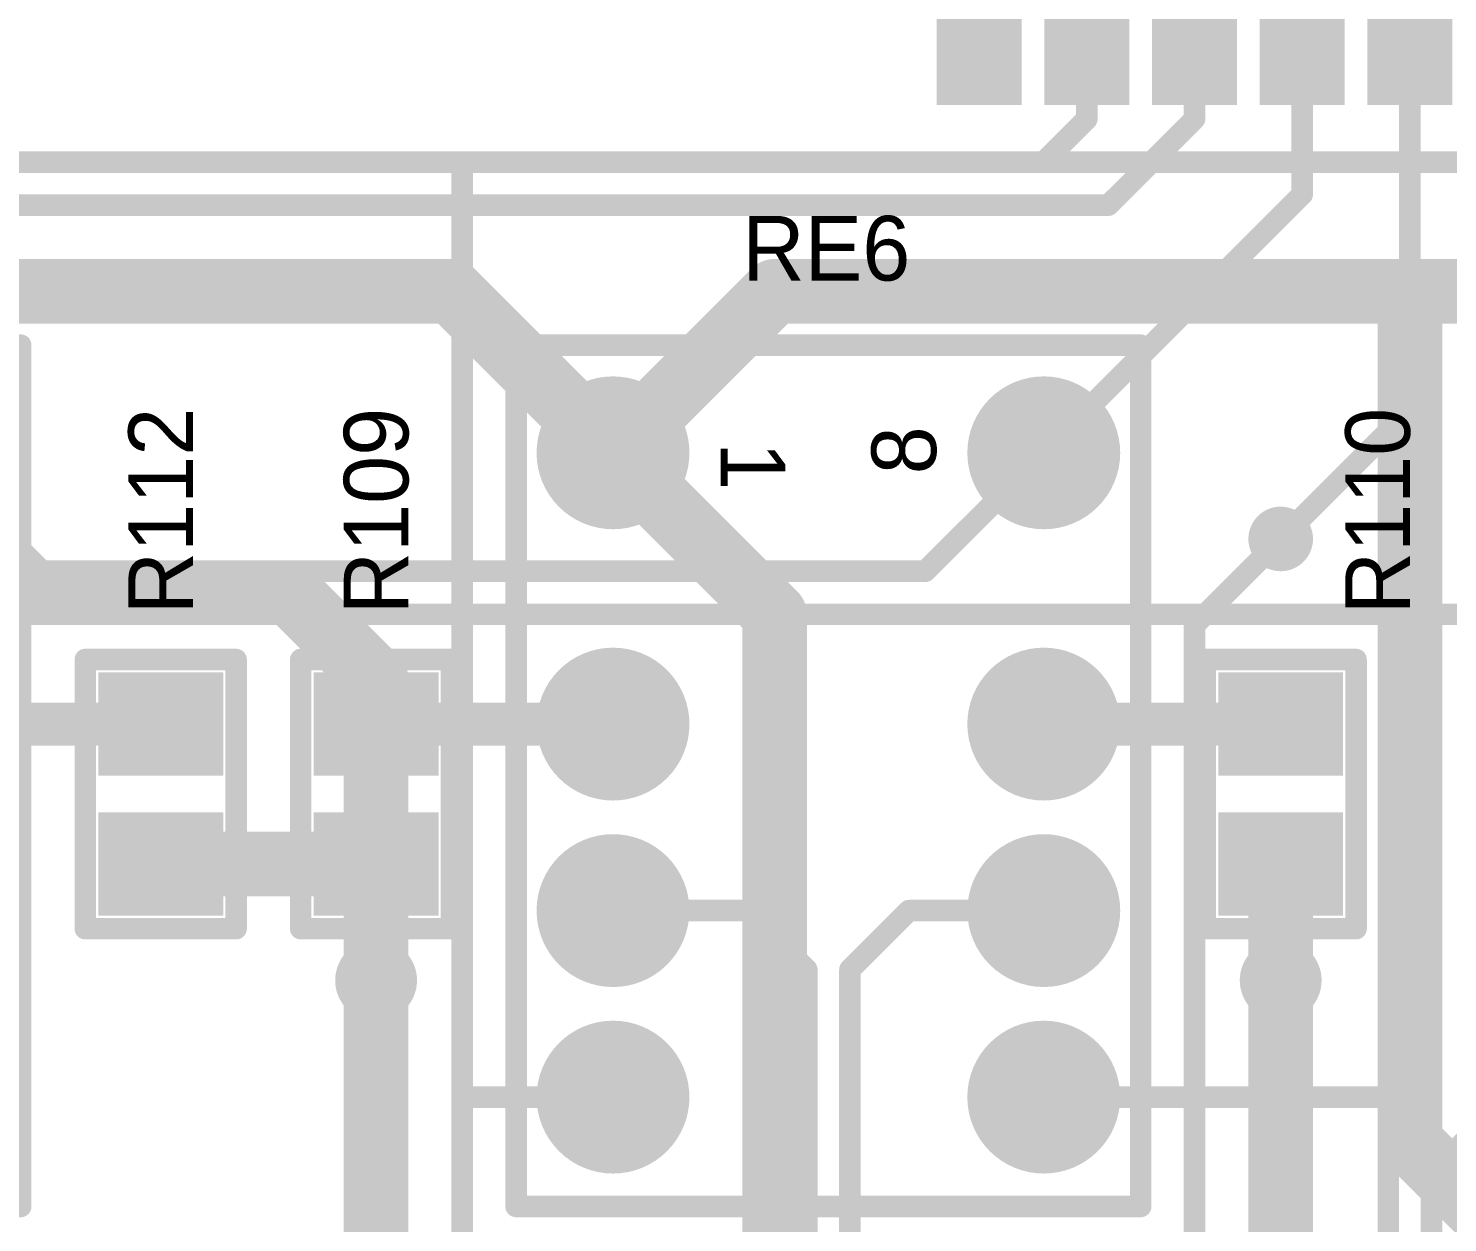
# Model space of a CAD drawing. Extents: x 1012 to 1122, y 1012 to 1122.
# Drawn here: x 1050.51 to 1067.24, y 1041.08 to 1055.17 of the extents above; entities that cross this region are included whole.
import ezdxf

# ---------------------------------------------------------------- set-up
doc = ezdxf.new("R2010")
doc.units = 0
doc.layers.get('0').update_dxf_attribs({"linetype": 'CONTINUOUS'})
for name, color, linetype in [('BOTTOMLAYER', 5, 'CONTINUOUS'), ('BOTTOMSOLDER', 6, 'CONTINUOUS'), ('MULTILAYER', 9, 'CONTINUOUS'), ('TOPLAYER', 1, 'CONTINUOUS'), ('TOPOVERLAY', 2, 'CONTINUOUS'), ('TOPPASTE', 8, 'CONTINUOUS'), ('TOPSOLDER', 216, 'CONTINUOUS')]:
    doc.layers.add(name, color=color, linetype=linetype)

# ---------------------------------------------------------------- blocks, each defined once
blk = doc.blocks.new('DSO18_8')
at = {"layer": 'TOPLAYER'}
for points in [[(0.3999992, 10.4000046), (-0.3999992, 10.4000046), (0.3999992, 7.6000102), (-0.3999992, 7.6000102)], [(1.6699992, 10.4000046), (0.8700007999999999, 10.4000046), (1.6699992, 7.6000102), (0.8700007999999999, 7.6000102)], [(2.9399992, 10.4000046), (2.1400008, 10.4000046), (2.9399992, 7.6000102), (2.1400008, 7.6000102)], [(4.209999199999999, 10.4000046), (3.4100008, 10.4000046), (4.209999199999999, 7.6000102), (3.4100008, 7.6000102)], [(5.4799992, 10.4000046), (4.680000799999999, 10.4000046), (5.4799992, 7.6000102), (4.680000799999999, 7.6000102)], [(6.7499992, 10.4000046), (5.9500008, 10.4000046), (6.7499992, 7.6000102), (5.9500008, 7.6000102)], [(8.019999199999999, 10.4000046), (7.220000799999999, 10.4000046), (8.019999199999999, 7.6000102), (7.220000799999999, 7.6000102)], [(9.289999199999999, 10.4000046), (8.490000799999999, 10.4000046), (9.289999199999999, 7.6000102), (8.490000799999999, 7.6000102)], [(10.5599992, 10.4000046), (9.7600008, 10.4000046), (10.5599992, 7.6000102), (9.7600008, 7.6000102)], [(-0.3999992, -1.3999972), (0.3999992, -1.3999972), (-0.3999992, 1.3999972), (0.3999992, 1.3999972)], [(0.8700007999999999, -1.3999972), (1.6699992, -1.3999972), (0.8700007999999999, 1.3999972), (1.6699992, 1.3999972)], [(2.1400008, -1.3999972), (2.9399992, -1.3999972), (2.1400008, 1.3999972), (2.9399992, 1.3999972)], [(3.4100008, -1.3999972), (4.209999199999999, -1.3999972), (3.4100008, 1.3999972), (4.209999199999999, 1.3999972)], [(4.680000799999999, -1.3999972), (5.4799992, -1.3999972), (4.680000799999999, 1.3999972), (5.4799992, 1.3999972)], [(5.9500008, -1.3999972), (6.7499992, -1.3999972), (5.9500008, 1.3999972), (6.7499992, 1.3999972)], [(7.220000799999999, -1.3999972), (8.019999199999999, -1.3999972), (7.220000799999999, 1.3999972), (8.019999199999999, 1.3999972)], [(8.490000799999999, -1.3999972), (9.289999199999999, -1.3999972), (8.490000799999999, 1.3999972), (9.289999199999999, 1.3999972)], [(9.7600008, -1.3999972), (10.5599992, -1.3999972), (9.7600008, 1.3999972), (10.5599992, 1.3999972)]]:
    blk.add_solid(points, dxfattribs=at)
at = {"layer": 'TOPOVERLAY', "const_width": 0.254}
for points in [[(11.43, 7.492999999999999), (-1.27, 7.492999999999999)], [(-1.27, 7.492999999999999), (-1.27, 1.524)], [(11.43, 7.492999999999999), (11.43, 1.524)], [(11.43, 1.524), (-1.27, 1.524)]]:
    blk.add_lwpolyline(points, dxfattribs=at)
at = {"layer": 'TOPOVERLAY'}
for points, const_width in [([(-1.3335, 7.492999999999999, 1), (-1.2065, 7.492999999999999, 1)], 0.127), ([(-1.3335, 7.492999999999999, 1), (-1.2065, 7.492999999999999, 1)], 0.127), ([(11.3665, 7.492999999999999, 1), (11.4935, 7.492999999999999, 1)], 0.127), ([(11.3665, 7.492999999999999, 1), (11.4935, 7.492999999999999, 1)], 0.127), ([(0.635, 2.54, 1), (-0.635, 2.54, 1)], 0.254), ([(-0.6985, 2.54, 1), (-0.5715, 2.54, 1)], 0.127), ([(0.5715, 2.54, 1), (0.6985, 2.54, 1)], 0.127), ([(-1.3335, 1.524, 1), (-1.2065, 1.524, 1)], 0.127), ([(-1.3335, 1.524, 1), (-1.2065, 1.524, 1)], 0.127), ([(11.3665, 1.524, 1), (11.4935, 1.524, 1)], 0.127), ([(11.3665, 1.524, 1), (11.4935, 1.524, 1)], 0.127)]:
    blk.add_lwpolyline(points, format="xyb", close=True, dxfattribs=dict(at, const_width=const_width))
at = {"layer": 'TOPPASTE'}
for points in [[(0.3999992, 10.4000046), (-0.3999992, 10.4000046), (0.3999992, 7.6000102), (-0.3999992, 7.6000102)], [(1.6699992, 10.4000046), (0.8700007999999999, 10.4000046), (1.6699992, 7.6000102), (0.8700007999999999, 7.6000102)], [(2.9399992, 10.4000046), (2.1400008, 10.4000046), (2.9399992, 7.6000102), (2.1400008, 7.6000102)], [(4.209999199999999, 10.4000046), (3.4100008, 10.4000046), (4.209999199999999, 7.6000102), (3.4100008, 7.6000102)], [(5.4799992, 10.4000046), (4.680000799999999, 10.4000046), (5.4799992, 7.6000102), (4.680000799999999, 7.6000102)], [(6.7499992, 10.4000046), (5.9500008, 10.4000046), (6.7499992, 7.6000102), (5.9500008, 7.6000102)], [(8.019999199999999, 10.4000046), (7.220000799999999, 10.4000046), (8.019999199999999, 7.6000102), (7.220000799999999, 7.6000102)], [(9.289999199999999, 10.4000046), (8.490000799999999, 10.4000046), (9.289999199999999, 7.6000102), (8.490000799999999, 7.6000102)], [(10.5599992, 10.4000046), (9.7600008, 10.4000046), (10.5599992, 7.6000102), (9.7600008, 7.6000102)], [(-0.3999992, -1.3999972), (0.3999992, -1.3999972), (-0.3999992, 1.3999972), (0.3999992, 1.3999972)], [(0.8700007999999999, -1.3999972), (1.6699992, -1.3999972), (0.8700007999999999, 1.3999972), (1.6699992, 1.3999972)], [(2.1400008, -1.3999972), (2.9399992, -1.3999972), (2.1400008, 1.3999972), (2.9399992, 1.3999972)], [(3.4100008, -1.3999972), (4.209999199999999, -1.3999972), (3.4100008, 1.3999972), (4.209999199999999, 1.3999972)], [(4.680000799999999, -1.3999972), (5.4799992, -1.3999972), (4.680000799999999, 1.3999972), (5.4799992, 1.3999972)], [(5.9500008, -1.3999972), (6.7499992, -1.3999972), (5.9500008, 1.3999972), (6.7499992, 1.3999972)], [(7.220000799999999, -1.3999972), (8.019999199999999, -1.3999972), (7.220000799999999, 1.3999972), (8.019999199999999, 1.3999972)], [(8.490000799999999, -1.3999972), (9.289999199999999, -1.3999972), (8.490000799999999, 1.3999972), (9.289999199999999, 1.3999972)], [(9.7600008, -1.3999972), (10.5599992, -1.3999972), (9.7600008, 1.3999972), (10.5599992, 1.3999972)]]:
    blk.add_solid(points, dxfattribs=at)
at = {"layer": 'TOPSOLDER'}
for points in [[(0.5015992, 10.5016046), (-0.5015992, 10.5016046), (0.5015992, 7.498410199999999), (-0.5015992, 7.498410199999999)], [(1.7715992, 10.5016046), (0.7684008, 10.5016046), (1.7715992, 7.498410199999999), (0.7684008, 7.498410199999999)], [(3.0415992, 10.5016046), (2.0384008, 10.5016046), (3.0415992, 7.498410199999999), (2.0384008, 7.498410199999999)], [(4.3115992, 10.5016046), (3.3084008, 10.5016046), (4.3115992, 7.498410199999999), (3.3084008, 7.498410199999999)], [(5.581599199999999, 10.5016046), (4.5784008, 10.5016046), (5.581599199999999, 7.498410199999999), (4.5784008, 7.498410199999999)], [(6.8515992, 10.5016046), (5.848400799999999, 10.5016046), (6.8515992, 7.498410199999999), (5.848400799999999, 7.498410199999999)], [(8.1215992, 10.5016046), (7.1184008, 10.5016046), (8.1215992, 7.498410199999999), (7.1184008, 7.498410199999999)], [(9.3915992, 10.5016046), (8.3884008, 10.5016046), (9.3915992, 7.498410199999999), (8.3884008, 7.498410199999999)], [(10.6615992, 10.5016046), (9.658400799999999, 10.5016046), (10.6615992, 7.498410199999999), (9.658400799999999, 7.498410199999999)], [(-0.5015992, -1.5015972), (0.5015992, -1.5015972), (-0.5015992, 1.5015972), (0.5015992, 1.5015972)], [(0.7684008, -1.5015972), (1.7715992, -1.5015972), (0.7684008, 1.5015972), (1.7715992, 1.5015972)], [(2.0384008, -1.5015972), (3.0415992, -1.5015972), (2.0384008, 1.5015972), (3.0415992, 1.5015972)], [(3.3084008, -1.5015972), (4.3115992, -1.5015972), (3.3084008, 1.5015972), (4.3115992, 1.5015972)], [(4.5784008, -1.5015972), (5.581599199999999, -1.5015972), (4.5784008, 1.5015972), (5.581599199999999, 1.5015972)], [(5.848400799999999, -1.5015972), (6.8515992, -1.5015972), (5.848400799999999, 1.5015972), (6.8515992, 1.5015972)], [(7.1184008, -1.5015972), (8.1215992, -1.5015972), (7.1184008, 1.5015972), (8.1215992, 1.5015972)], [(8.3884008, -1.5015972), (9.3915992, -1.5015972), (8.3884008, 1.5015972), (9.3915992, 1.5015972)], [(9.658400799999999, -1.5015972), (10.6615992, -1.5015972), (9.658400799999999, 1.5015972), (10.6615992, 1.5015972)]]:
    blk.add_solid(points, dxfattribs=at)
blk = doc.blocks.new('G6K_224')
at = {"layer": 'BOTTOMLAYER', "const_width": 0.7999984}
for points in [[(-0.3999992, 5.08, 1), (0.3999992, 5.08, 1)], [(2.7999944, 5.08, 1), (3.5999928, 5.08, 1)], [(4.999989999999999, 5.08, 1), (5.799988399999999, 5.08, 1)], [(7.1999856, 5.08, 1), (7.999984, 5.08, 1)], [(-0.3999992, 0, 1), (0.3999992, 0, 1)], [(2.7999944, 0, 1), (3.5999928, 0, 1)], [(4.999989999999999, 0, 1), (5.799988399999999, 0, 1)], [(7.1999856, 0, 1), (7.999984, 0, 1)]]:
    blk.add_lwpolyline(points, format="xyb", close=True, dxfattribs=at)
at = {"layer": 'BOTTOMSOLDER', "const_width": 0.9015983999999999}
for points in [[(-0.4507992, 5.08, 1), (0.4507992, 5.08, 1)], [(2.7491944, 5.08, 1), (3.6507928, 5.08, 1)], [(4.94919, 5.08, 1), (5.8507884, 5.08, 1)], [(7.1491856, 5.08, 1), (8.050784, 5.08, 1)], [(-0.4507992, 0, 1), (0.4507992, 0, 1)], [(2.7491944, 0, 1), (3.6507928, 0, 1)], [(4.94919, 0, 1), (5.8507884, 0, 1)], [(7.1491856, 0, 1), (8.050784, 0, 1)]]:
    blk.add_lwpolyline(points, format="xyb", close=True, dxfattribs=at)
at = {"layer": 'MULTILAYER', "const_width": 0.7999984}
for points in [[(-0.3999992, 5.08, 1), (0.3999992, 5.08, 1)], [(2.7999944, 5.08, 1), (3.5999928, 5.08, 1)], [(4.999989999999999, 5.08, 1), (5.799988399999999, 5.08, 1)], [(7.1999856, 5.08, 1), (7.999984, 5.08, 1)], [(-0.3999992, 0, 1), (0.3999992, 0, 1)], [(2.7999944, 0, 1), (3.5999928, 0, 1)], [(4.999989999999999, 0, 1), (5.799988399999999, 0, 1)], [(7.1999856, 0, 1), (7.999984, 0, 1)]]:
    blk.add_lwpolyline(points, format="xyb", close=True, dxfattribs=at)
at = {"layer": 'TOPLAYER', "const_width": 0.7999984}
for points in [[(-0.3999992, 5.08, 1), (0.3999992, 5.08, 1)], [(2.7999944, 5.08, 1), (3.5999928, 5.08, 1)], [(4.999989999999999, 5.08, 1), (5.799988399999999, 5.08, 1)], [(7.1999856, 5.08, 1), (7.999984, 5.08, 1)], [(-0.3999992, 0, 1), (0.3999992, 0, 1)], [(2.7999944, 0, 1), (3.5999928, 0, 1)], [(4.999989999999999, 0, 1), (5.799988399999999, 0, 1)], [(7.1999856, 0, 1), (7.999984, 0, 1)]]:
    blk.add_lwpolyline(points, format="xyb", close=True, dxfattribs=at)
at = {"layer": 'TOPOVERLAY', "const_width": 0.254}
for points in [[(-1.27, -1.143), (-1.27, 6.223)], [(8.889999999999999, 6.223), (-1.27, 6.223)], [(8.889999999999999, -1.143), (8.889999999999999, 6.223)], [(8.889999999999999, -1.143), (-1.27, -1.143)]]:
    blk.add_lwpolyline(points, dxfattribs=at)
at = {"layer": 'TOPOVERLAY', "const_width": 0.127}
for points in [[(-1.3335, 6.223, 1), (-1.2065, 6.223, 1)], [(-1.3335, 6.223, 1), (-1.2065, 6.223, 1)], [(8.8265, 6.223, 1), (8.9535, 6.223, 1)], [(8.8265, 6.223, 1), (8.9535, 6.223, 1)], [(-1.3335, -1.143, 1), (-1.2065, -1.143, 1)], [(-1.3335, -1.143, 1), (-1.2065, -1.143, 1)], [(8.8265, -1.143, 1), (8.9535, -1.143, 1)], [(8.8265, -1.143, 1), (8.9535, -1.143, 1)]]:
    blk.add_lwpolyline(points, format="xyb", close=True, dxfattribs=at)
at = {"layer": 'TOPSOLDER', "const_width": 0.9015983999999999}
for points in [[(-0.4507992, 5.08, 1), (0.4507992, 5.08, 1)], [(2.7491944, 5.08, 1), (3.6507928, 5.08, 1)], [(4.94919, 5.08, 1), (5.8507884, 5.08, 1)], [(7.1491856, 5.08, 1), (8.050784, 5.08, 1)], [(-0.4507992, 0, 1), (0.4507992, 0, 1)], [(2.7491944, 0, 1), (3.6507928, 0, 1)], [(4.94919, 0, 1), (5.8507884, 0, 1)], [(7.1491856, 0, 1), (8.050784, 0, 1)]]:
    blk.add_lwpolyline(points, format="xyb", close=True, dxfattribs=at)
at = {"layer": 'TOPOVERLAY'}
blk.add_text('8', height=0.762, rotation=-179.9999999999147, dxfattribs=at).set_placement((0.254, 3.81))
blk.add_text('1', height=0.762, dxfattribs=at).set_placement((-0.127, 1.27))
blk = doc.blocks.new('G6K_225')
at = {"layer": 'BOTTOMLAYER', "const_width": 0.7999984}
for points in [[(-0.3999992, 5.08, 1), (0.3999992, 5.08, 1)], [(2.7999944, 5.08, 1), (3.5999928, 5.08, 1)], [(4.999989999999999, 5.08, 1), (5.799988399999999, 5.08, 1)], [(7.1999856, 5.08, 1), (7.999984, 5.08, 1)], [(-0.3999992, 0, 1), (0.3999992, 0, 1)], [(2.7999944, 0, 1), (3.5999928, 0, 1)], [(4.999989999999999, 0, 1), (5.799988399999999, 0, 1)], [(7.1999856, 0, 1), (7.999984, 0, 1)]]:
    blk.add_lwpolyline(points, format="xyb", close=True, dxfattribs=at)
at = {"layer": 'BOTTOMSOLDER', "const_width": 0.9015983999999999}
for points in [[(-0.4507992, 5.08, 1), (0.4507992, 5.08, 1)], [(2.7491944, 5.08, 1), (3.6507928, 5.08, 1)], [(4.94919, 5.08, 1), (5.8507884, 5.08, 1)], [(7.1491856, 5.08, 1), (8.050784, 5.08, 1)], [(-0.4507992, 0, 1), (0.4507992, 0, 1)], [(2.7491944, 0, 1), (3.6507928, 0, 1)], [(4.94919, 0, 1), (5.8507884, 0, 1)], [(7.1491856, 0, 1), (8.050784, 0, 1)]]:
    blk.add_lwpolyline(points, format="xyb", close=True, dxfattribs=at)
at = {"layer": 'MULTILAYER', "const_width": 0.7999984}
for points in [[(-0.3999992, 5.08, 1), (0.3999992, 5.08, 1)], [(2.7999944, 5.08, 1), (3.5999928, 5.08, 1)], [(4.999989999999999, 5.08, 1), (5.799988399999999, 5.08, 1)], [(7.1999856, 5.08, 1), (7.999984, 5.08, 1)], [(-0.3999992, 0, 1), (0.3999992, 0, 1)], [(2.7999944, 0, 1), (3.5999928, 0, 1)], [(4.999989999999999, 0, 1), (5.799988399999999, 0, 1)], [(7.1999856, 0, 1), (7.999984, 0, 1)]]:
    blk.add_lwpolyline(points, format="xyb", close=True, dxfattribs=at)
at = {"layer": 'TOPLAYER', "const_width": 0.7999984}
for points in [[(-0.3999992, 5.08, 1), (0.3999992, 5.08, 1)], [(2.7999944, 5.08, 1), (3.5999928, 5.08, 1)], [(4.999989999999999, 5.08, 1), (5.799988399999999, 5.08, 1)], [(7.1999856, 5.08, 1), (7.999984, 5.08, 1)], [(-0.3999992, 0, 1), (0.3999992, 0, 1)], [(2.7999944, 0, 1), (3.5999928, 0, 1)], [(4.999989999999999, 0, 1), (5.799988399999999, 0, 1)], [(7.1999856, 0, 1), (7.999984, 0, 1)]]:
    blk.add_lwpolyline(points, format="xyb", close=True, dxfattribs=at)
at = {"layer": 'TOPOVERLAY', "const_width": 0.254}
for points in [[(-1.27, -1.143), (-1.27, 6.223)], [(8.889999999999999, 6.223), (-1.27, 6.223)], [(8.889999999999999, -1.143), (8.889999999999999, 6.223)], [(8.889999999999999, -1.143), (-1.27, -1.143)]]:
    blk.add_lwpolyline(points, dxfattribs=at)
at = {"layer": 'TOPOVERLAY', "const_width": 0.127}
for points in [[(-1.3335, 6.223, 1), (-1.2065, 6.223, 1)], [(-1.3335, 6.223, 1), (-1.2065, 6.223, 1)], [(8.8265, 6.223, 1), (8.9535, 6.223, 1)], [(8.8265, 6.223, 1), (8.9535, 6.223, 1)], [(-1.3335, -1.143, 1), (-1.2065, -1.143, 1)], [(-1.3335, -1.143, 1), (-1.2065, -1.143, 1)], [(8.8265, -1.143, 1), (8.9535, -1.143, 1)], [(8.8265, -1.143, 1), (8.9535, -1.143, 1)]]:
    blk.add_lwpolyline(points, format="xyb", close=True, dxfattribs=at)
at = {"layer": 'TOPSOLDER', "const_width": 0.9015983999999999}
for points in [[(-0.4507992, 5.08, 1), (0.4507992, 5.08, 1)], [(2.7491944, 5.08, 1), (3.6507928, 5.08, 1)], [(4.94919, 5.08, 1), (5.8507884, 5.08, 1)], [(7.1491856, 5.08, 1), (8.050784, 5.08, 1)], [(-0.4507992, 0, 1), (0.4507992, 0, 1)], [(2.7491944, 0, 1), (3.6507928, 0, 1)], [(4.94919, 0, 1), (5.8507884, 0, 1)], [(7.1491856, 0, 1), (8.050784, 0, 1)]]:
    blk.add_lwpolyline(points, format="xyb", close=True, dxfattribs=at)
at = {"layer": 'TOPOVERLAY'}
blk.add_text('8', height=0.762, rotation=-179.9999999999147, dxfattribs=at).set_placement((0.254, 3.81))
blk.add_text('1', height=0.762, dxfattribs=at).set_placement((-0.127, 1.27))
blk = doc.blocks.new('CC0603_286')
at = {"layer": 'TOPLAYER'}
for points in [[(-0.508, -0.635), (0.508, -0.635), (-0.508, 0.635), (0.508, 0.635)], [(1.143, -0.635), (2.159, -0.635), (1.143, 0.635), (2.159, 0.635)]]:
    blk.add_solid(points, dxfattribs=at)
at = {"layer": 'TOPOVERLAY', "const_width": 0.254}
for points in [[(-0.762, 0.8889999999999999), (-0.508, 0.8889999999999999)], [(-0.762, 0.8889999999999999), (-0.762, -0.8889999999999999)], [(-0.508, 0.8889999999999999), (2.413, 0.8889999999999999)], [(2.413, 0.8889999999999999), (2.413, -0.8889999999999999)], [(-0.762, -0.8889999999999999), (2.413, -0.8889999999999999)]]:
    blk.add_lwpolyline(points, dxfattribs=at)
at = {"layer": 'TOPOVERLAY', "const_width": 0.127}
for points in [[(-0.8254999999999999, 0.8889999999999999, 1), (-0.6985, 0.8889999999999999, 1)], [(-0.8254999999999999, 0.8889999999999999, 1), (-0.6985, 0.8889999999999999, 1)], [(-0.5715, 0.8889999999999999, 1), (-0.4445, 0.8889999999999999, 1)], [(-0.5715, 0.8889999999999999, 1), (-0.4445, 0.8889999999999999, 1)], [(2.3495, 0.8889999999999999, 1), (2.4765, 0.8889999999999999, 1)], [(2.3495, 0.8889999999999999, 1), (2.4765, 0.8889999999999999, 1)], [(-0.8254999999999999, -0.8889999999999999, 1), (-0.6985, -0.8889999999999999, 1)], [(-0.8254999999999999, -0.8889999999999999, 1), (-0.6985, -0.8889999999999999, 1)], [(2.3495, -0.8889999999999999, 1), (2.4765, -0.8889999999999999, 1)], [(2.3495, -0.8889999999999999, 1), (2.4765, -0.8889999999999999, 1)]]:
    blk.add_lwpolyline(points, format="xyb", close=True, dxfattribs=at)
at = {"layer": 'TOPPASTE'}
for points in [[(-0.508, -0.635), (0.508, -0.635), (-0.508, 0.635), (0.508, 0.635)], [(1.143, -0.635), (2.159, -0.635), (1.143, 0.635), (2.159, 0.635)]]:
    blk.add_solid(points, dxfattribs=at)
at = {"layer": 'TOPSOLDER'}
for points in [[(-0.6095999999999999, -0.7365999999999999), (0.6095999999999999, -0.7365999999999999), (-0.6095999999999999, 0.7365999999999999), (0.6095999999999999, 0.7365999999999999)], [(1.0414, -0.7365999999999999), (2.2606, -0.7365999999999999), (1.0414, 0.7365999999999999), (2.2606, 0.7365999999999999)]]:
    blk.add_solid(points, dxfattribs=at)
blk = doc.blocks.new('CC0603_287')
at = {"layer": 'TOPLAYER'}
for points in [[(-0.508, -0.635), (0.508, -0.635), (-0.508, 0.635), (0.508, 0.635)], [(1.143, -0.635), (2.159, -0.635), (1.143, 0.635), (2.159, 0.635)]]:
    blk.add_solid(points, dxfattribs=at)
at = {"layer": 'TOPOVERLAY', "const_width": 0.254}
for points in [[(-0.508, 0.8889999999999999), (-0.762, 0.8889999999999999)], [(-0.762, -0.8889999999999999), (-0.762, 0.8889999999999999)], [(2.413, 0.8889999999999999), (-0.508, 0.8889999999999999)], [(2.413, -0.8889999999999999), (2.413, 0.8889999999999999)], [(2.413, -0.8889999999999999), (-0.762, -0.8889999999999999)]]:
    blk.add_lwpolyline(points, dxfattribs=at)
at = {"layer": 'TOPOVERLAY', "const_width": 0.127}
for points in [[(-0.8254999999999999, 0.8889999999999999, 1), (-0.6985, 0.8889999999999999, 1)], [(-0.8254999999999999, 0.8889999999999999, 1), (-0.6985, 0.8889999999999999, 1)], [(-0.5715, 0.8889999999999999, 1), (-0.4445, 0.8889999999999999, 1)], [(-0.5715, 0.8889999999999999, 1), (-0.4445, 0.8889999999999999, 1)], [(2.3495, 0.8889999999999999, 1), (2.4765, 0.8889999999999999, 1)], [(2.3495, 0.8889999999999999, 1), (2.4765, 0.8889999999999999, 1)], [(-0.8254999999999999, -0.8889999999999999, 1), (-0.6985, -0.8889999999999999, 1)], [(-0.8254999999999999, -0.8889999999999999, 1), (-0.6985, -0.8889999999999999, 1)], [(2.3495, -0.8889999999999999, 1), (2.4765, -0.8889999999999999, 1)], [(2.3495, -0.8889999999999999, 1), (2.4765, -0.8889999999999999, 1)]]:
    blk.add_lwpolyline(points, format="xyb", close=True, dxfattribs=at)
at = {"layer": 'TOPPASTE'}
for points in [[(-0.508, -0.635), (0.508, -0.635), (-0.508, 0.635), (0.508, 0.635)], [(1.143, -0.635), (2.159, -0.635), (1.143, 0.635), (2.159, 0.635)]]:
    blk.add_solid(points, dxfattribs=at)
at = {"layer": 'TOPSOLDER'}
for points in [[(-0.6095999999999999, -0.7365999999999999), (0.6095999999999999, -0.7365999999999999), (-0.6095999999999999, 0.7365999999999999), (0.6095999999999999, 0.7365999999999999)], [(1.0414, -0.7365999999999999), (2.2606, -0.7365999999999999), (1.0414, 0.7365999999999999), (2.2606, 0.7365999999999999)]]:
    blk.add_solid(points, dxfattribs=at)
blk = doc.blocks.new('CC0603_289')
at = {"layer": 'TOPLAYER'}
for points in [[(-0.508, -0.635), (0.508, -0.635), (-0.508, 0.635), (0.508, 0.635)], [(1.143, -0.635), (2.159, -0.635), (1.143, 0.635), (2.159, 0.635)]]:
    blk.add_solid(points, dxfattribs=at)
at = {"layer": 'TOPOVERLAY', "const_width": 0.254}
for points in [[(-0.508, 0.8889999999999999), (-0.762, 0.8889999999999999)], [(-0.762, -0.8889999999999999), (-0.762, 0.8889999999999999)], [(2.413, 0.8889999999999999), (-0.508, 0.8889999999999999)], [(2.413, -0.8889999999999999), (2.413, 0.8889999999999999)], [(2.413, -0.8889999999999999), (-0.762, -0.8889999999999999)]]:
    blk.add_lwpolyline(points, dxfattribs=at)
at = {"layer": 'TOPOVERLAY', "const_width": 0.127}
for points in [[(-0.8254999999999999, 0.8889999999999999, 1), (-0.6985, 0.8889999999999999, 1)], [(-0.8254999999999999, 0.8889999999999999, 1), (-0.6985, 0.8889999999999999, 1)], [(-0.5715, 0.8889999999999999, 1), (-0.4445, 0.8889999999999999, 1)], [(-0.5715, 0.8889999999999999, 1), (-0.4445, 0.8889999999999999, 1)], [(2.3495, 0.8889999999999999, 1), (2.4765, 0.8889999999999999, 1)], [(2.3495, 0.8889999999999999, 1), (2.4765, 0.8889999999999999, 1)], [(-0.8254999999999999, -0.8889999999999999, 1), (-0.6985, -0.8889999999999999, 1)], [(-0.8254999999999999, -0.8889999999999999, 1), (-0.6985, -0.8889999999999999, 1)], [(2.3495, -0.8889999999999999, 1), (2.4765, -0.8889999999999999, 1)], [(2.3495, -0.8889999999999999, 1), (2.4765, -0.8889999999999999, 1)]]:
    blk.add_lwpolyline(points, format="xyb", close=True, dxfattribs=at)
at = {"layer": 'TOPPASTE'}
for points in [[(-0.508, -0.635), (0.508, -0.635), (-0.508, 0.635), (0.508, 0.635)], [(1.143, -0.635), (2.159, -0.635), (1.143, 0.635), (2.159, 0.635)]]:
    blk.add_solid(points, dxfattribs=at)
at = {"layer": 'TOPSOLDER'}
for points in [[(-0.6095999999999999, -0.7365999999999999), (0.6095999999999999, -0.7365999999999999), (-0.6095999999999999, 0.7365999999999999), (0.6095999999999999, 0.7365999999999999)], [(1.0414, -0.7365999999999999), (2.2606, -0.7365999999999999), (1.0414, 0.7365999999999999), (2.2606, 0.7365999999999999)]]:
    blk.add_solid(points, dxfattribs=at)

msp = doc.modelspace()

# ---------------------------------------------------------------- linework, layer by layer
at = {"layer": 'BOTTOMLAYER'}
for points, const_width in [([(1050.036, 1053.592), (1112.402398, 1053.592)], 0.254), ([(1055.624, 1031.8950152), (1055.624, 1053.592)], 0.254), ([(1057.402, 1050.163), (1059.307, 1052.068)], 0.762), ([(1059.307, 1052.068), (1069.213, 1052.068)], 0.762), ([(1066.8, 1042.035), (1066.8, 1052.068)], 0.762), ([(1057.402, 1050.163), (1059.307, 1048.258)], 0.762), ([(1064.26, 1048.131), (1065.276, 1049.147)], 0.254), ([(1046.988, 1048.512), (1053.592, 1048.512)], 0.762), ([(1053.592, 1048.512), (1054.608, 1047.496)], 0.762), ([(1059.307, 1039.622), (1059.307, 1048.258)], 0.762), ([(1064.26, 1039.495), (1064.26, 1048.131)], 0.254), ([(1054.608, 1036.066), (1054.608, 1047.496)], 0.762), ([(1065.276, 1036.066), (1065.276, 1043.94)], 0.762), ([(1055.6293848, 1042.5630152), (1057.402, 1042.5630152)], 0.254), ([(1066.8, 1042.035), (1071.118, 1037.717)], 0.762)]:
    msp.add_lwpolyline(points, dxfattribs=dict(at, const_width=const_width))
for points, const_width in [([(1055.5605, 1053.592, 1), (1055.6875, 1053.592, 1)], 0.127), ([(1059.1165, 1052.068, 1), (1059.4975, 1052.068, 1)], 0.381), ([(1059.1165, 1052.068, 1), (1059.4975, 1052.068, 1)], 0.381), ([(1066.6095, 1052.068, 1), (1066.9905, 1052.068, 1)], 0.381), ([(1057.2115, 1050.163, 1), (1057.5925, 1050.163, 1)], 0.381), ([(1057.2115, 1050.163, 1), (1057.5925, 1050.163, 1)], 0.381), ([(1065.1363, 1049.147, 1), (1065.4157, 1049.147, 1)], 0.2794), ([(1065.2125, 1049.147, 1), (1065.3395, 1049.147, 1)], 0.127), ([(1053.4015, 1048.512, 1), (1053.7825, 1048.512, 1)], 0.381), ([(1053.4015, 1048.512, 1), (1053.7825, 1048.512, 1)], 0.381), ([(1059.1165, 1048.258, 1), (1059.4975, 1048.258, 1)], 0.381), ([(1059.1165, 1048.258, 1), (1059.4975, 1048.258, 1)], 0.381), ([(1064.1965, 1048.131, 1), (1064.3235, 1048.131, 1)], 0.127), ([(1064.1965, 1048.131, 1), (1064.3235, 1048.131, 1)], 0.127), ([(1054.4175, 1047.496, 1), (1054.7985, 1047.496, 1)], 0.381), ([(1054.4175, 1047.496, 1), (1054.7985, 1047.496, 1)], 0.381), ([(1054.4175, 1043.94, 1), (1054.7985, 1043.94, 1)], 0.381), ([(1065.0855, 1043.94, 1), (1065.4665, 1043.94, 1)], 0.381), ([(1065.0855, 1043.94, 1), (1065.4665, 1043.94, 1)], 0.381), ([(1055.5658848, 1042.5630152, 1), (1055.6928848, 1042.5630152, 1)], 0.127), ([(1057.3385, 1042.5630152, 1), (1057.4655, 1042.5630152, 1)], 0.127), ([(1066.6095, 1042.035, 1), (1066.9905, 1042.035, 1)], 0.381), ([(1066.6095, 1042.035, 1), (1066.9905, 1042.035, 1)], 0.381)]:
    msp.add_lwpolyline(points, format="xyb", close=True, dxfattribs=dict(at, const_width=const_width))
at = {"layer": 'BOTTOMSOLDER'}
for points, const_width in [([(1065.0855, 1049.147, 1), (1065.4665, 1049.147, 1)], 0.381), ([(1054.3667, 1043.94, 1), (1054.8493, 1043.94, 1)], 0.4826), ([(1065.0347, 1043.94, 1), (1065.5173, 1043.94, 1)], 0.4826)]:
    msp.add_lwpolyline(points, format="xyb", close=True, dxfattribs=dict(at, const_width=const_width))
at = {"layer": 'MULTILAYER'}
for points, const_width in [([(1065.1363, 1049.147, 1), (1065.4157, 1049.147, 1)], 0.2794), ([(1054.4175, 1043.94, 1), (1054.7985, 1043.94, 1)], 0.381), ([(1065.0855, 1043.94, 1), (1065.4665, 1043.94, 1)], 0.381)]:
    msp.add_lwpolyline(points, format="xyb", close=True, dxfattribs=dict(at, const_width=const_width))
at = {"layer": 'TOPLAYER'}
for points, const_width in [([(1062.99, 1054.1), (1062.99, 1055.7679926)], 0.254), ([(1064.26, 1054.1), (1064.26, 1055.7679926)], 0.254), ([(1065.53, 1053.211), (1065.53, 1055.7679926)], 0.254), ([(1066.8, 1050.671), (1066.8, 1055.7679926)], 0.254), ([(1062.482, 1053.592), (1062.99, 1054.1)], 0.254), ([(1063.244, 1053.084), (1064.26, 1054.1)], 0.254), ([(1039.495, 1053.592), (1062.482, 1053.592)], 0.254), ([(1061.085, 1048.766), (1065.53, 1053.211)], 0.254), ([(1040.892, 1053.084), (1063.244, 1053.084)], 0.254), ([(1046.099, 1052.068), (1055.497, 1052.068)], 0.762), ([(1055.497, 1052.068), (1057.402, 1050.163)], 0.762), ([(1065.276, 1049.147), (1066.8, 1050.671)], 0.254), ([(1049.274, 1050.163), (1050.671, 1048.766)], 0.254), ([(1050.671, 1048.766), (1061.085, 1048.766)], 0.254), ([(1040.7904, 1048.258), (1119.378, 1048.258)], 0.254), ([(1066.546, 1031.24), (1066.546, 1048.258)], 0.254), ([(1049.274, 1046.9630064), (1052.0675936, 1046.9630064)], 0.508), ([(1052.0675936, 1046.9630064), (1052.068, 1046.9626)], 0.508), ([(1054.608, 1046.9626), (1054.6084064, 1046.9630064)], 0.508), ([(1054.6084064, 1046.9630064), (1057.402, 1046.9630064)], 0.508), ([(1062.482, 1046.9630064), (1065.2755936, 1046.9630064)], 0.508), ([(1065.2755936, 1046.9630064), (1065.276, 1046.9626)], 0.508), ([(1052.068, 1045.3116), (1054.608, 1045.3116)], 0.762), ([(1054.608, 1043.94), (1054.608, 1045.3116)], 0.762), ([(1065.276, 1043.94), (1065.276, 1045.3116)], 0.762), ([(1057.402, 1044.7630108), (1058.9919892, 1044.7630108)], 0.254), ([(1058.9919892, 1044.7630108), (1059.688, 1044.067)], 0.254), ([(1060.196, 1044.067), (1060.8920108, 1044.7630108)], 0.254), ([(1060.8920108, 1044.7630108), (1062.482, 1044.7630108)], 0.254), ([(1059.688, 1040.892), (1059.688, 1044.067)], 0.254), ([(1060.196, 1040.5618), (1060.196, 1044.067)], 0.254), ([(1062.482, 1042.5630152), (1066.5406152, 1042.5630152)], 0.254), ([(1067.054, 1041.654), (1067.9630152, 1042.5630152)], 0.254), ([(1067.054, 1028.319), (1067.054, 1041.654)], 0.254)]:
    msp.add_lwpolyline(points, dxfattribs=dict(at, const_width=const_width))
for points, const_width in [([(1062.9265, 1054.1, 1), (1063.0535, 1054.1, 1)], 0.127), ([(1062.9265, 1054.1, 1), (1063.0535, 1054.1, 1)], 0.127), ([(1064.1965, 1054.1, 1), (1064.3235, 1054.1, 1)], 0.127), ([(1064.1965, 1054.1, 1), (1064.3235, 1054.1, 1)], 0.127), ([(1062.4185, 1053.592, 1), (1062.5455, 1053.592, 1)], 0.127), ([(1062.4185, 1053.592, 1), (1062.5455, 1053.592, 1)], 0.127), ([(1065.4665, 1053.211, 1), (1065.5935, 1053.211, 1)], 0.127), ([(1065.4665, 1053.211, 1), (1065.5935, 1053.211, 1)], 0.127), ([(1063.1805, 1053.084, 1), (1063.3075, 1053.084, 1)], 0.127), ([(1063.1805, 1053.084, 1), (1063.3075, 1053.084, 1)], 0.127), ([(1055.3065, 1052.068, 1), (1055.6875, 1052.068, 1)], 0.381), ([(1055.3065, 1052.068, 1), (1055.6875, 1052.068, 1)], 0.381), ([(1066.7365, 1050.671, 1), (1066.8635, 1050.671, 1)], 0.127), ([(1066.7365, 1050.671, 1), (1066.8635, 1050.671, 1)], 0.127), ([(1057.2115, 1050.163, 1), (1057.5925, 1050.163, 1)], 0.381), ([(1065.1363, 1049.147, 1), (1065.4157, 1049.147, 1)], 0.2794), ([(1065.2125, 1049.147, 1), (1065.3395, 1049.147, 1)], 0.127), ([(1050.6075, 1048.766, 1), (1050.7345, 1048.766, 1)], 0.127), ([(1050.6075, 1048.766, 1), (1050.7345, 1048.766, 1)], 0.127), ([(1061.0215, 1048.766, 1), (1061.1485, 1048.766, 1)], 0.127), ([(1061.0215, 1048.766, 1), (1061.1485, 1048.766, 1)], 0.127), ([(1066.4825, 1048.258, 1), (1066.6095, 1048.258, 1)], 0.127), ([(1051.9405936, 1046.9630064, 1), (1052.1945936, 1046.9630064, 1)], 0.254), ([(1051.9405936, 1046.9630064, 1), (1052.1945936, 1046.9630064, 1)], 0.254), ([(1051.941, 1046.9626, 1), (1052.195, 1046.9626, 1)], 0.254), ([(1054.481, 1046.9626, 1), (1054.735, 1046.9626, 1)], 0.254), ([(1054.4814064, 1046.9630064, 1), (1054.7354064, 1046.9630064, 1)], 0.254), ([(1054.4814064, 1046.9630064, 1), (1054.7354064, 1046.9630064, 1)], 0.254), ([(1057.275, 1046.9630064, 1), (1057.529, 1046.9630064, 1)], 0.254), ([(1062.355, 1046.9630064, 1), (1062.609, 1046.9630064, 1)], 0.254), ([(1065.1485936, 1046.9630064, 1), (1065.4025936, 1046.9630064, 1)], 0.254), ([(1065.1485936, 1046.9630064, 1), (1065.4025936, 1046.9630064, 1)], 0.254), ([(1065.149, 1046.9626, 1), (1065.403, 1046.9626, 1)], 0.254), ([(1051.8775, 1045.3116, 1), (1052.2585, 1045.3116, 1)], 0.381), ([(1054.4175, 1045.3116, 1), (1054.7985, 1045.3116, 1)], 0.381), ([(1054.4175, 1045.3116, 1), (1054.7985, 1045.3116, 1)], 0.381), ([(1065.0855, 1045.3116, 1), (1065.4665, 1045.3116, 1)], 0.381), ([(1057.3385, 1044.7630108, 1), (1057.4655, 1044.7630108, 1)], 0.127), ([(1058.9284892, 1044.7630108, 1), (1059.0554892, 1044.7630108, 1)], 0.127), ([(1058.9284892, 1044.7630108, 1), (1059.0554892, 1044.7630108, 1)], 0.127), ([(1060.8285108, 1044.7630108, 1), (1060.9555108, 1044.7630108, 1)], 0.127), ([(1060.8285108, 1044.7630108, 1), (1060.9555108, 1044.7630108, 1)], 0.127), ([(1062.4185, 1044.7630108, 1), (1062.5455, 1044.7630108, 1)], 0.127), ([(1054.4175, 1043.94, 1), (1054.7985, 1043.94, 1)], 0.381), ([(1054.4175, 1043.94, 1), (1054.7985, 1043.94, 1)], 0.381), ([(1065.0855, 1043.94, 1), (1065.4665, 1043.94, 1)], 0.381), ([(1065.0855, 1043.94, 1), (1065.4665, 1043.94, 1)], 0.381), ([(1059.6245, 1044.067, 1), (1059.7515, 1044.067, 1)], 0.127), ([(1059.6245, 1044.067, 1), (1059.7515, 1044.067, 1)], 0.127), ([(1060.1325, 1044.067, 1), (1060.2595, 1044.067, 1)], 0.127), ([(1060.1325, 1044.067, 1), (1060.2595, 1044.067, 1)], 0.127), ([(1062.4185, 1042.5630152, 1), (1062.5455, 1042.5630152, 1)], 0.127), ([(1066.4771152, 1042.5630152, 1), (1066.6041152, 1042.5630152, 1)], 0.127), ([(1066.9905, 1041.654, 1), (1067.1175, 1041.654, 1)], 0.127), ([(1066.9905, 1041.654, 1), (1067.1175, 1041.654, 1)], 0.127)]:
    msp.add_lwpolyline(points, format="xyb", close=True, dxfattribs=dict(at, const_width=const_width))
at = {"layer": 'TOPSOLDER'}
for points, const_width in [([(1065.0855, 1049.147, 1), (1065.4665, 1049.147, 1)], 0.381), ([(1054.3667, 1043.94, 1), (1054.8493, 1043.94, 1)], 0.4826), ([(1065.0347, 1043.94, 1), (1065.5173, 1043.94, 1)], 0.4826)]:
    msp.add_lwpolyline(points, format="xyb", close=True, dxfattribs=dict(at, const_width=const_width))

# ---------------------------------------------------------------- block references
for name, p, rotation in [('DSO18_8', (1071.88, 1064.768), 180), ('G6K_225', (1044.194, 1050.163), 270), ('G6K_224', (1057.402, 1050.163), 270), ('CC0603_289', (1052.068, 1046.9626), 270), ('CC0603_286', (1054.608, 1045.3116), 90), ('CC0603_287', (1065.276, 1046.9626), 270)]:
    msp.add_blockref(name, p, dxfattribs=dict(rotation=rotation))

# ---------------------------------------------------------------- texts
at = {"layer": 'TOPOVERLAY'}
msp.add_text('RE6', height=0.762, dxfattribs=at).set_placement((1058.926, 1052.195))
for s, p in [('R112', (1052.449, 1048.258)), ('R109', (1054.989, 1048.258)), ('R110', (1066.8, 1048.258))]:
    msp.add_text(s, height=0.762, rotation=89.99999999995735, dxfattribs=at).set_placement(p)

doc.saveas('drawing.dxf')
